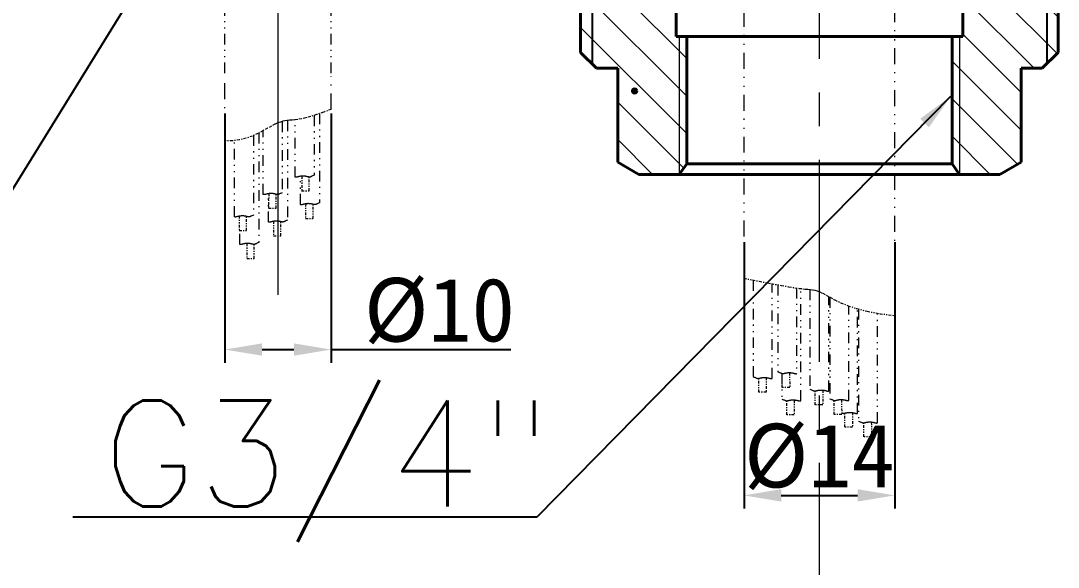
# Model space of a CAD drawing. Header units: millimetres. Extents: x 1758 to 4202, y 581 to 2263.
# Drawn here: x 2554.8 to 2652.5, y 1600.7 to 1652.3 of the extents above; entities that cross this region are included whole.
import ezdxf

# ---------------------------------------------------------------- set-up
doc = ezdxf.new("R2010")
doc.units = ezdxf.units.MM
for name, pattern in [('CENTER', [50.8, 31.75, -6.35, 6.35, -6.35]), ('CENTER2', [28.575, 19.05, -3.175, 3.175, -3.175]), ('DIVIDE2', [0.625, 0.25, -0.125, 0, -0.125, 0, -0.125])]:
    doc.linetypes.add(name, pattern=pattern)
for name, color, linetype, lineweight in [('0.7', 7, 'Continuous', 40), ('082', 7, 'Continuous', 40), ('1CEN', 4, 'CENTER2', 9), ('中心线', 14, 'CENTER', 9), ('双点划线', 6, 'DIVIDE2', 13), ('标注', 3, 'Continuous', 13), ('粗实线', 7, 'Continuous', 40)]:
    doc.layers.add(name, color=color, linetype=linetype, lineweight=lineweight)
doc.layers.add('075', color=3, linetype='Continuous')
doc.styles.add('01', font='txt.shx')
doc.styles.add('标注', font='txt.shx', dxfattribs={"height": 2.65})
doc.dimstyles.new('3.5', dxfattribs={"dimtxt": 2.65, "dimasz": 3.5, "dimexe": 1.25, "dimexo": 0.625, "dimtad": 1, "dimlfac": -1, "dimdsep": 46, "dimtxsty": '标注', "dimcen": 3.5, "dimaunit": 1, "dimadec": 3, "dimazin": 2, "dimtfac": 1, "dimtmove": 0, "dimatfit": 3, "dimfxl": 0, "dimarcsym": 0})

# ---------------------------------------------------------------- blocks, each defined once
blk = doc.blocks.new('*D8')
at = {"layer": 'DEFPOINTS', "color": 0, "transparency": 16777216}
for p in [(2573.997, 1644.156), (2583.997, 1644.156), (2583.997, 1621.265)]:
    blk.add_point(p, dxfattribs=at)
at = {"layer": '标注', "color": 0, "lineweight": -2, "transparency": 16777216}
for p, q in [((2573.997, 1643.531), (2573.997, 1620.015)), ((2583.997, 1643.531), (2583.997, 1620.015)), ((2577.497, 1621.265), (2580.497, 1621.265)), ((2583.997, 1621.265), (2600.914, 1621.265))]:
    blk.add_line(p, q, dxfattribs=at)
at = {"layer": '标注', "color": 0, "transparency": 16777216}
for points in [[(2577.497, 1621.848), (2577.497, 1620.681), (2573.997, 1621.265)], [(2580.497, 1621.848), (2580.497, 1620.681), (2583.997, 1621.265)]]:
    blk.add_solid(points, dxfattribs=at)
at = {"layer": '标注', "color": 0, "transparency": 16777216, "insert": (2594.205, 1624.889), "char_height": 2.65, "attachment_point": 5, "style": '标注'}
blk.add_mtext('{\\fSimSun|b0|i0|c134|p2;\\H2.264x;%%C10}', dxfattribs=at)
blk = doc.blocks.new('*D24')
at = {"layer": 'DEFPOINTS', "color": 0, "transparency": 16777216}
for p in [(2622.897, 1631.999), (2637.097, 1631.999), (2637.097, 1607.516)]:
    blk.add_point(p, dxfattribs=at)
at = {"layer": '标注', "color": 0, "lineweight": -2, "transparency": 16777216}
for p, q in [((2622.897, 1631.374), (2622.897, 1606.266)), ((2637.097, 1631.374), (2637.097, 1606.266)), ((2626.397, 1607.516), (2633.597, 1607.516))]:
    blk.add_line(p, q, dxfattribs=at)
at = {"layer": '标注', "color": 0, "transparency": 16777216}
for points in [[(2626.397, 1608.099), (2626.397, 1606.933), (2622.897, 1607.516)], [(2633.597, 1608.099), (2633.597, 1606.933), (2637.097, 1607.516)]]:
    blk.add_solid(points, dxfattribs=at)
at = {"layer": '标注', "color": 0, "transparency": 16777216, "insert": (2629.997, 1611.141), "char_height": 2.65, "attachment_point": 5, "style": '标注'}
blk.add_mtext('{\\fSimSun|b0|i0|c134|p2;\\H2.264x;%%C14}', dxfattribs=at)

msp = doc.modelspace()

# ---------------------------------------------------------------- hatches: boundary and pattern name
at = {"layer": '标注', "ltscale": 10}
h = msp.add_hatch(dxfattribs=at)
h.set_pattern_fill('ANSI31', color=256, scale=20, angle=90, style=0)
h.set_pattern_definition([(135, (-5169.4248, -2358.9233), (-1.76776695, -1.76776695), [])])
h.paths.add_polyline_path([(2651.415, 1662.359), (2650.997, 1662.777), (2647.997, 1662.777), (2647.997, 1666.777), (2646.997, 1667.777), (2645.129, 1667.777), (2646.064, 1637.777), (2646.997, 1637.777), (2648.997, 1638.931), (2648.997, 1647.777), (2650.997, 1647.777), (2651.415, 1648.195)])
h.paths.add_polyline_path([(2645.129, 1667.777), (2640.508, 1667.777), (2638.8, 1655.777), (2643.497, 1655.777), (2643.497, 1650.777), (2643.197, 1650.777), (2643.197, 1637.777), (2646.064, 1637.777)])
h.paths.add_polyline_path([(2640.508, 1667.777), (2638.097, 1667.777), (2637.097, 1666.777), (2637.097, 1656.777), (2638.097, 1655.777), (2638.8, 1655.777)])
h.paths.add_polyline_path([(2643.197, 1650.777), (2642.497, 1650.777), (2642.497, 1638.777), (2643.197, 1637.777)], flags=17)
h.paths.add_polyline_path([(2652.497, 1661.277), (2651.415, 1662.359), (2651.415, 1648.195), (2652.497, 1649.277)])
h.paths.add_polyline_path([(2622.897, 1666.777), (2621.897, 1667.777), (2612.997, 1667.777), (2611.997, 1666.777), (2611.997, 1662.777), (2608.997, 1662.777), (2608.579, 1662.359), (2608.579, 1648.195), (2608.997, 1647.777), (2610.997, 1647.777), (2610.997, 1639.037), (2612.496, 1645.463, -0.288629), (2612.382, 1645.643, -1), (2612.782, 1645.643, -0.552037), (2612.496, 1645.463), (2610.997, 1639.037), (2610.997, 1638.931), (2612.997, 1637.777), (2616.797, 1637.777), (2616.797, 1650.777), (2616.497, 1650.777), (2616.497, 1655.777), (2621.897, 1655.777), (2622.897, 1656.777)])
h.paths.add_polyline_path([(2608.579, 1662.359), (2607.497, 1661.277), (2607.497, 1649.277), (2608.579, 1648.195)])
h.paths.add_polyline_path([(2617.497, 1650.777), (2616.797, 1650.777), (2616.797, 1637.777), (2617.497, 1638.777)], flags=16)
at = {"layer": '粗实线'}
msp.add_hatch(color=256, dxfattribs=at).paths.add_polyline_path([(2612.382, 1645.643, 1), (2612.782, 1645.643, 1)])

# ---------------------------------------------------------------- linework, layer by layer
at = {"lineweight": 40}
for p, q in [((2616.497, 1655.777), (2616.497, 1650.777)), ((2643.497, 1655.777), (2643.497, 1650.777)), ((2616.497, 1650.777), (2629.997, 1650.777)), ((2617.497, 1650.777), (2617.497, 1638.777)), ((2643.497, 1650.777), (2629.997, 1650.777)), ((2642.497, 1650.777), (2642.497, 1638.777)), ((2616.797, 1637.777), (2617.497, 1638.777)), ((2617.497, 1638.777), (2629.997, 1638.777)), ((2642.497, 1638.777), (2629.997, 1638.777)), ((2643.197, 1637.777), (2642.497, 1638.777))]:
    msp.add_line(p, q, dxfattribs=at)
at = {"layer": '0.7'}
for p, q in [((2607.497, 1649.277), (2607.497, 1661.277)), ((2652.497, 1661.277), (2652.497, 1649.277)), ((2608.997, 1647.777), (2607.497, 1649.277)), ((2652.497, 1649.277), (2650.997, 1647.777)), ((2610.997, 1647.777), (2608.997, 1647.777)), ((2610.997, 1638.931), (2610.997, 1647.777)), ((2648.997, 1647.777), (2648.997, 1638.931)), ((2650.997, 1647.777), (2648.997, 1647.777)), ((2612.997, 1637.777), (2610.997, 1638.931)), ((2648.997, 1638.931), (2646.997, 1637.777)), ((2646.997, 1637.777), (2612.997, 1637.777))]:
    msp.add_line(p, q, dxfattribs=at)
at = {"layer": '075'}
for p, q in [((2608.579, 1662.359), (2608.579, 1648.195)), ((2651.415, 1662.359), (2651.415, 1648.195))]:
    msp.add_line(p, q, dxfattribs=at)
at = {"layer": '082'}
msp.add_line((2646.997, 1637.777), (2646.997, 1637.777), dxfattribs=at)
at = {"layer": '1CEN', "color": 1}
msp.add_line((2629.997, 1505.808), (2629.997, 2085.56), dxfattribs=at)
at = {"layer": '中心线'}
msp.add_line((2578.997, 1626.429), (2578.997, 1653.705), dxfattribs=at)
at = {"layer": '双点划线', "linetype": 'DIVIDE2', "ltscale": 6}
for p, q in [((2622.897, 1627.983), (2622.897, 1728.423)), ((2637.097, 1624.466), (2637.097, 1728.434)), ((2573.997, 1640.93), (2573.997, 1647.031)), ((2583.997, 1643.911), (2583.997, 1647.031))]:
    msp.add_line(p, q, dxfattribs=at)
at = {"layer": '双点划线', "linetype": 'DIVIDE2', "ltscale": 4}
for p, q in [((2573.997, 1647.32), (2573.997, 1672.656)), ((2583.997, 1647.32), (2583.997, 1672.656)), ((2582.41, 1643.339), (2582.41, 1637.691)), ((2582.902, 1643.502), (2582.902, 1635.094)), ((2579.401, 1642.772), (2579.401, 1636.002)), ((2579.893, 1642.859), (2579.893, 1633.406)), ((2580.618, 1637.528), (2580.618, 1642.931)), ((2576.697, 1641.455), (2576.697, 1633.94)), ((2577.189, 1641.684), (2577.189, 1631.343)), ((2577.609, 1635.888), (2577.609, 1641.905)), ((2574.905, 1633.777), (2574.905, 1640.962)), ((2581.11, 1634.932), (2581.11, 1637.596)), ((2578.101, 1633.291), (2578.101, 1635.956)), ((2575.397, 1631.181), (2575.397, 1632.478)), ((2623.757, 1627.813), (2623.757, 1618.71)), ((2625.549, 1618.547), (2625.549, 1627.437)), ((2626.092, 1627.367), (2626.092, 1619.166)), ((2627.842, 1627.071), (2627.842, 1618.99)), ((2628.253, 1616.436), (2628.253, 1627.016)), ((2629.101, 1626.931), (2629.101, 1617.478)), ((2630.893, 1617.363), (2630.893, 1626.253)), ((2630.974, 1626.209), (2630.974, 1616.581)), ((2632.767, 1616.466), (2632.767, 1625.357)), ((2633.597, 1615.252), (2633.597, 1625.16)), ((2633.678, 1625.086), (2633.678, 1614.519)), ((2635.471, 1614.356), (2635.471, 1624.69)), ((2626.461, 1619.014), (2626.461, 1616.599))]:
    msp.add_line(p, q, dxfattribs=at)
at = {"layer": '双点划线'}
for p, q in [((2581.236, 1637.601), (2581.222, 1636.219)), ((2581.935, 1636.219), (2581.935, 1637.528)), ((2581.222, 1636.219), (2581.935, 1636.219)), ((2578.119, 1635.97), (2578.106, 1634.587)), ((2578.819, 1634.587), (2578.819, 1635.896)), ((2578.106, 1634.587), (2578.819, 1634.587)), ((2581.6, 1635.014), (2581.586, 1633.632)), ((2582.299, 1633.632), (2582.299, 1634.94)), ((2575.336, 1633.86), (2575.322, 1632.478)), ((2576.036, 1632.478), (2576.036, 1633.787)), ((2578.572, 1633.374), (2578.558, 1631.992)), ((2579.271, 1631.992), (2579.271, 1633.3)), ((2581.586, 1633.632), (2582.299, 1633.632)), ((2575.322, 1632.478), (2576.036, 1632.478)), ((2578.558, 1631.992), (2579.271, 1631.992)), ((2576.063, 1631.246), (2576.049, 1629.864)), ((2576.762, 1629.864), (2576.762, 1631.173)), ((2576.049, 1629.864), (2576.762, 1629.864)), ((2624.284, 1617.243), (2624.284, 1618.551)), ((2624.983, 1618.625), (2624.997, 1617.243)), ((2626.488, 1617.681), (2626.488, 1618.99)), ((2627.187, 1619.064), (2627.201, 1617.681)), ((2627.201, 1617.681), (2626.488, 1617.681)), ((2624.997, 1617.243), (2624.284, 1617.243)), ((2629.61, 1616.058), (2629.61, 1617.366)), ((2630.309, 1617.44), (2630.323, 1616.058)), ((2626.919, 1615.125), (2626.919, 1616.433)), ((2627.619, 1616.507), (2627.633, 1615.125)), ((2630.323, 1616.058), (2629.61, 1616.058)), ((2631.386, 1615.147), (2631.386, 1616.456)), ((2632.085, 1616.53), (2632.099, 1615.147)), ((2627.633, 1615.125), (2626.919, 1615.125)), ((2632.099, 1615.147), (2631.386, 1615.147)), ((2632.407, 1613.953), (2632.407, 1615.261)), ((2633.107, 1615.335), (2633.12, 1613.953)), ((2633.12, 1613.953), (2632.407, 1613.953)), ((2634.188, 1613.05), (2634.188, 1614.359)), ((2634.887, 1614.433), (2634.901, 1613.05)), ((2634.901, 1613.05), (2634.188, 1613.05))]:
    msp.add_line(p, q, dxfattribs=at)
at = {"layer": '双点划线', "linetype": 'DIVIDE2'}
for points in [[(2583.997, 1643.911), (2583.268, 1643.631), (2582.635, 1643.409), (2582.089, 1643.239), (2581.618, 1643.114), (2581.214, 1643.024), (2580.867, 1642.964), (2580.568, 1642.924), (2580.306, 1642.898), (2580.072, 1642.877), (2579.856, 1642.855), (2579.648, 1642.826), (2579.437, 1642.782), (2579.213, 1642.717), (2578.967, 1642.625), (2578.688, 1642.499), (2578.366, 1642.331), (2577.993, 1642.121), (2577.567, 1641.882), (2577.092, 1641.634), (2576.566, 1641.396), (2575.993, 1641.187), (2575.373, 1641.027), (2574.707, 1640.935), (2573.997, 1640.93)], [(2622.897, 1627.983), (2624.319, 1627.702), (2625.473, 1627.481), (2626.393, 1627.311), (2627.113, 1627.186), (2627.669, 1627.096), (2628.094, 1627.036), (2628.422, 1626.996), (2628.688, 1626.969), (2628.922, 1626.949), (2629.138, 1626.927), (2629.346, 1626.898), (2629.557, 1626.854), (2629.781, 1626.789), (2630.027, 1626.697), (2630.306, 1626.57), (2630.628, 1626.403), (2631.005, 1626.191), (2631.459, 1625.945), (2632.013, 1625.677), (2632.69, 1625.401), (2633.514, 1625.128), (2634.507, 1624.873), (2635.694, 1624.648), (2637.097, 1624.466)]]:
    msp.add_lwpolyline(points, dxfattribs=at)
at = {"layer": '双点划线', "linetype": 'DIVIDE2', "ltscale": 4}
for points in [[(2582.41, 1637.691), (2582.323, 1637.659), (2582.251, 1637.63), (2582.193, 1637.605), (2582.145, 1637.583), (2582.106, 1637.565), (2582.072, 1637.55), (2582.041, 1637.539), (2582.012, 1637.531), (2581.981, 1637.527), (2581.949, 1637.527), (2581.916, 1637.529), (2581.883, 1637.533), (2581.849, 1637.539), (2581.816, 1637.546), (2581.783, 1637.553), (2581.751, 1637.561), (2581.72, 1637.569), (2581.689, 1637.577), (2581.659, 1637.584), (2581.629, 1637.59), (2581.598, 1637.596), (2581.567, 1637.601), (2581.534, 1637.606), (2581.5, 1637.61), (2581.464, 1637.613), (2581.427, 1637.615), (2581.388, 1637.616), (2581.348, 1637.616), (2581.307, 1637.615), (2581.266, 1637.613), (2581.225, 1637.611), (2581.184, 1637.607), (2581.143, 1637.602), (2581.103, 1637.596), (2581.064, 1637.589), (2581.025, 1637.581), (2580.987, 1637.572), (2580.949, 1637.564), (2580.912, 1637.554), (2580.876, 1637.545), (2580.84, 1637.535), (2580.805, 1637.526), (2580.771, 1637.519), (2580.737, 1637.513), (2580.705, 1637.511), (2580.675, 1637.512), (2580.645, 1637.518), (2580.618, 1637.528)], [(2579.401, 1636.05), (2579.314, 1636.018), (2579.243, 1635.989), (2579.184, 1635.964), (2579.137, 1635.942), (2579.097, 1635.924), (2579.063, 1635.909), (2579.033, 1635.898), (2579.003, 1635.891), (2578.972, 1635.887), (2578.94, 1635.886), (2578.908, 1635.888), (2578.874, 1635.892), (2578.841, 1635.898), (2578.807, 1635.905), (2578.774, 1635.913), (2578.742, 1635.921), (2578.711, 1635.929), (2578.68, 1635.936), (2578.65, 1635.943), (2578.62, 1635.95), (2578.59, 1635.955), (2578.558, 1635.961), (2578.526, 1635.965), (2578.492, 1635.969), (2578.456, 1635.972), (2578.418, 1635.974), (2578.379, 1635.975), (2578.339, 1635.975), (2578.298, 1635.975), (2578.257, 1635.973), (2578.216, 1635.97), (2578.175, 1635.966), (2578.134, 1635.961), (2578.095, 1635.955), (2578.055, 1635.948), (2578.017, 1635.94), (2577.978, 1635.932), (2577.941, 1635.923), (2577.904, 1635.914), (2577.867, 1635.904), (2577.831, 1635.895), (2577.796, 1635.886), (2577.762, 1635.878), (2577.729, 1635.873), (2577.697, 1635.87), (2577.666, 1635.871), (2577.637, 1635.877), (2577.609, 1635.888)], [(2582.902, 1635.094), (2582.815, 1635.062), (2582.743, 1635.033), (2582.685, 1635.008), (2582.637, 1634.986), (2582.597, 1634.968), (2582.563, 1634.953), (2582.533, 1634.942), (2582.503, 1634.935), (2582.473, 1634.931), (2582.441, 1634.93), (2582.408, 1634.932), (2582.375, 1634.936), (2582.341, 1634.942), (2582.308, 1634.949), (2582.275, 1634.957), (2582.242, 1634.965), (2582.211, 1634.973), (2582.181, 1634.98), (2582.151, 1634.987), (2582.121, 1634.994), (2582.09, 1634.999), (2582.059, 1635.005), (2582.026, 1635.009), (2581.992, 1635.013), (2581.956, 1635.016), (2581.918, 1635.018), (2581.879, 1635.019), (2581.839, 1635.02), (2581.799, 1635.019), (2581.757, 1635.017), (2581.716, 1635.014), (2581.675, 1635.01), (2581.635, 1635.005), (2581.595, 1634.999), (2581.556, 1634.992), (2581.517, 1634.984), (2581.479, 1634.976), (2581.441, 1634.967), (2581.404, 1634.958), (2581.368, 1634.948), (2581.332, 1634.939), (2581.297, 1634.93), (2581.262, 1634.922), (2581.229, 1634.917), (2581.197, 1634.914), (2581.166, 1634.915), (2581.137, 1634.921), (2581.11, 1634.932)], [(2576.697, 1633.94), (2576.61, 1633.908), (2576.539, 1633.879), (2576.48, 1633.854), (2576.433, 1633.832), (2576.393, 1633.813), (2576.359, 1633.799), (2576.329, 1633.788), (2576.299, 1633.78), (2576.268, 1633.776), (2576.236, 1633.775), (2576.204, 1633.777), (2576.17, 1633.782), (2576.137, 1633.787), (2576.103, 1633.795), (2576.07, 1633.802), (2576.038, 1633.81), (2576.007, 1633.818), (2575.976, 1633.825), (2575.946, 1633.832), (2575.916, 1633.839), (2575.886, 1633.845), (2575.854, 1633.85), (2575.822, 1633.855), (2575.788, 1633.858), (2575.752, 1633.861), (2575.714, 1633.863), (2575.675, 1633.865), (2575.635, 1633.865), (2575.594, 1633.864), (2575.553, 1633.862), (2575.512, 1633.859), (2575.471, 1633.855), (2575.43, 1633.85), (2575.391, 1633.844), (2575.351, 1633.837), (2575.313, 1633.83), (2575.274, 1633.821), (2575.237, 1633.812), (2575.2, 1633.803), (2575.163, 1633.794), (2575.127, 1633.784), (2575.092, 1633.775), (2575.058, 1633.768), (2575.025, 1633.762), (2574.993, 1633.76), (2574.962, 1633.761), (2574.933, 1633.766), (2574.905, 1633.777)], [(2579.893, 1633.454), (2579.806, 1633.422), (2579.734, 1633.393), (2579.676, 1633.368), (2579.628, 1633.346), (2579.589, 1633.328), (2579.555, 1633.313), (2579.524, 1633.302), (2579.495, 1633.294), (2579.464, 1633.29), (2579.432, 1633.29), (2579.399, 1633.292), (2579.366, 1633.296), (2579.332, 1633.302), (2579.299, 1633.309), (2579.266, 1633.316), (2579.234, 1633.324), (2579.203, 1633.332), (2579.172, 1633.339), (2579.142, 1633.346), (2579.112, 1633.353), (2579.081, 1633.359), (2579.05, 1633.364), (2579.018, 1633.369), (2578.983, 1633.373), (2578.947, 1633.375), (2578.91, 1633.378), (2578.871, 1633.379), (2578.831, 1633.379), (2578.79, 1633.378), (2578.749, 1633.376), (2578.708, 1633.373), (2578.667, 1633.37), (2578.626, 1633.364), (2578.586, 1633.358), (2578.547, 1633.351), (2578.508, 1633.344), (2578.47, 1633.335), (2578.432, 1633.327), (2578.395, 1633.317), (2578.359, 1633.308), (2578.323, 1633.298), (2578.288, 1633.289), (2578.254, 1633.282), (2578.22, 1633.276), (2578.188, 1633.274), (2578.158, 1633.275), (2578.128, 1633.28), (2578.101, 1633.291)], [(2577.189, 1631.343), (2577.102, 1631.311), (2577.03, 1631.282), (2576.972, 1631.257), (2576.924, 1631.235), (2576.885, 1631.217), (2576.851, 1631.202), (2576.82, 1631.191), (2576.791, 1631.184), (2576.76, 1631.18), (2576.728, 1631.179), (2576.695, 1631.181), (2576.662, 1631.185), (2576.628, 1631.191), (2576.595, 1631.198), (2576.562, 1631.206), (2576.53, 1631.214), (2576.499, 1631.221), (2576.468, 1631.229), (2576.438, 1631.236), (2576.408, 1631.242), (2576.377, 1631.248), (2576.346, 1631.254), (2576.314, 1631.258), (2576.279, 1631.262), (2576.243, 1631.265), (2576.206, 1631.267), (2576.167, 1631.268), (2576.127, 1631.268), (2576.086, 1631.268), (2576.045, 1631.266), (2576.004, 1631.263), (2575.963, 1631.259), (2575.922, 1631.254), (2575.882, 1631.248), (2575.843, 1631.241), (2575.804, 1631.233), (2575.766, 1631.225), (2575.728, 1631.216), (2575.691, 1631.207), (2575.655, 1631.197), (2575.619, 1631.188), (2575.584, 1631.179), (2575.55, 1631.171), (2575.516, 1631.166), (2575.484, 1631.163), (2575.454, 1631.164), (2575.424, 1631.17), (2575.397, 1631.181)], [(2623.757, 1618.71), (2623.844, 1618.677), (2623.915, 1618.649), (2623.974, 1618.623), (2624.022, 1618.601), (2624.061, 1618.583), (2624.095, 1618.568), (2624.126, 1618.557), (2624.155, 1618.55), (2624.186, 1618.546), (2624.218, 1618.545), (2624.251, 1618.547), (2624.284, 1618.551), (2624.317, 1618.557), (2624.351, 1618.564), (2624.384, 1618.572), (2624.416, 1618.58), (2624.447, 1618.588), (2624.478, 1618.595), (2624.508, 1618.602), (2624.538, 1618.609), (2624.568, 1618.614), (2624.6, 1618.62), (2624.632, 1618.624), (2624.666, 1618.628), (2624.702, 1618.631), (2624.74, 1618.633), (2624.779, 1618.634), (2624.819, 1618.635), (2624.86, 1618.634), (2624.901, 1618.632), (2624.942, 1618.629), (2624.983, 1618.625), (2625.024, 1618.62), (2625.064, 1618.614), (2625.103, 1618.607), (2625.142, 1618.599), (2625.18, 1618.591), (2625.217, 1618.582), (2625.254, 1618.573), (2625.291, 1618.563), (2625.327, 1618.554), (2625.362, 1618.545), (2625.396, 1618.537), (2625.43, 1618.532), (2625.462, 1618.529), (2625.492, 1618.531), (2625.521, 1618.536), (2625.549, 1618.547)], [(2626.092, 1619.166), (2626.179, 1619.134), (2626.251, 1619.105), (2626.309, 1619.08), (2626.357, 1619.058), (2626.397, 1619.04), (2626.431, 1619.025), (2626.461, 1619.014), (2626.491, 1619.007), (2626.521, 1619.003), (2626.553, 1619.002), (2626.586, 1619.004), (2626.619, 1619.008), (2626.653, 1619.014), (2626.686, 1619.021), (2626.719, 1619.029), (2626.752, 1619.037), (2626.783, 1619.044), (2626.813, 1619.052), (2626.843, 1619.059), (2626.873, 1619.065), (2626.904, 1619.071), (2626.935, 1619.077), (2626.968, 1619.081), (2627.002, 1619.085), (2627.038, 1619.088), (2627.076, 1619.09), (2627.115, 1619.091), (2627.155, 1619.091), (2627.195, 1619.091), (2627.237, 1619.089), (2627.278, 1619.086), (2627.319, 1619.082), (2627.359, 1619.077), (2627.399, 1619.071), (2627.438, 1619.064), (2627.477, 1619.056), (2627.515, 1619.048), (2627.553, 1619.039), (2627.59, 1619.03), (2627.626, 1619.02), (2627.662, 1619.011), (2627.697, 1619.002), (2627.732, 1618.994), (2627.765, 1618.989), (2627.797, 1618.986), (2627.828, 1618.987), (2627.857, 1618.993), (2627.884, 1619.004)], [(2626.461, 1616.599), (2626.548, 1616.567), (2626.619, 1616.538), (2626.678, 1616.513), (2626.726, 1616.491), (2626.765, 1616.472), (2626.799, 1616.458), (2626.83, 1616.447), (2626.859, 1616.439), (2626.89, 1616.435), (2626.922, 1616.435), (2626.955, 1616.437), (2626.988, 1616.441), (2627.021, 1616.447), (2627.055, 1616.454), (2627.088, 1616.461), (2627.12, 1616.469), (2627.151, 1616.477), (2627.182, 1616.484), (2627.212, 1616.491), (2627.242, 1616.498), (2627.272, 1616.504), (2627.304, 1616.509), (2627.336, 1616.514), (2627.37, 1616.518), (2627.406, 1616.52), (2627.444, 1616.523), (2627.483, 1616.524), (2627.523, 1616.524), (2627.564, 1616.523), (2627.605, 1616.521), (2627.646, 1616.518), (2627.687, 1616.514), (2627.728, 1616.509), (2627.768, 1616.503), (2627.807, 1616.496), (2627.846, 1616.489), (2627.884, 1616.48), (2627.921, 1616.471), (2627.958, 1616.462), (2627.995, 1616.453), (2628.031, 1616.443), (2628.066, 1616.434), (2628.1, 1616.427), (2628.134, 1616.421), (2628.166, 1616.419), (2628.196, 1616.42), (2628.225, 1616.425), (2628.253, 1616.436)], [(2629.101, 1617.526), (2629.188, 1617.493), (2629.26, 1617.465), (2629.318, 1617.439), (2629.366, 1617.418), (2629.405, 1617.399), (2629.439, 1617.385), (2629.47, 1617.373), (2629.499, 1617.366), (2629.53, 1617.362), (2629.562, 1617.361), (2629.595, 1617.363), (2629.628, 1617.367), (2629.662, 1617.373), (2629.695, 1617.38), (2629.728, 1617.388), (2629.76, 1617.396), (2629.791, 1617.404), (2629.822, 1617.411), (2629.852, 1617.418), (2629.882, 1617.425), (2629.913, 1617.431), (2629.944, 1617.436), (2629.976, 1617.441), (2630.011, 1617.444), (2630.047, 1617.447), (2630.084, 1617.449), (2630.123, 1617.451), (2630.163, 1617.451), (2630.204, 1617.45), (2630.245, 1617.448), (2630.286, 1617.445), (2630.327, 1617.441), (2630.368, 1617.436), (2630.408, 1617.43), (2630.447, 1617.423), (2630.486, 1617.416), (2630.524, 1617.407), (2630.562, 1617.398), (2630.599, 1617.389), (2630.635, 1617.38), (2630.671, 1617.37), (2630.706, 1617.361), (2630.74, 1617.354), (2630.774, 1617.348), (2630.806, 1617.346), (2630.836, 1617.347), (2630.866, 1617.352), (2630.893, 1617.363)], [(2630.974, 1616.629), (2631.061, 1616.597), (2631.133, 1616.568), (2631.191, 1616.543), (2631.239, 1616.521), (2631.279, 1616.503), (2631.313, 1616.488), (2631.343, 1616.477), (2631.373, 1616.469), (2631.403, 1616.466), (2631.435, 1616.465), (2631.468, 1616.467), (2631.502, 1616.471), (2631.535, 1616.477), (2631.569, 1616.484), (2631.602, 1616.492), (2631.634, 1616.5), (2631.665, 1616.507), (2631.695, 1616.515), (2631.725, 1616.522), (2631.756, 1616.528), (2631.786, 1616.534), (2631.817, 1616.539), (2631.85, 1616.544), (2631.884, 1616.548), (2631.92, 1616.551), (2631.958, 1616.553), (2631.997, 1616.554), (2632.037, 1616.554), (2632.078, 1616.553), (2632.119, 1616.552), (2632.16, 1616.549), (2632.201, 1616.545), (2632.241, 1616.54), (2632.281, 1616.534), (2632.32, 1616.527), (2632.359, 1616.519), (2632.397, 1616.511), (2632.435, 1616.502), (2632.472, 1616.493), (2632.509, 1616.483), (2632.544, 1616.473), (2632.58, 1616.465), (2632.614, 1616.457), (2632.647, 1616.452), (2632.679, 1616.449), (2632.71, 1616.45), (2632.739, 1616.456), (2632.767, 1616.466)], [(2632.097, 1615.294), (2632.109, 1615.289), (2632.143, 1615.274), (2632.174, 1615.263), (2632.203, 1615.255), (2632.234, 1615.251), (2632.266, 1615.251), (2632.299, 1615.253), (2632.332, 1615.257), (2632.366, 1615.263), (2632.399, 1615.27), (2632.432, 1615.278), (2632.464, 1615.285), (2632.495, 1615.293), (2632.526, 1615.301), (2632.556, 1615.308), (2632.586, 1615.314), (2632.617, 1615.32), (2632.648, 1615.325), (2632.68, 1615.33), (2632.715, 1615.334), (2632.751, 1615.337), (2632.788, 1615.339), (2632.827, 1615.34), (2632.867, 1615.34), (2632.908, 1615.339), (2632.949, 1615.338), (2632.99, 1615.335), (2633.031, 1615.331), (2633.072, 1615.326), (2633.112, 1615.32), (2633.151, 1615.313), (2633.19, 1615.305), (2633.228, 1615.297), (2633.266, 1615.288), (2633.303, 1615.278), (2633.339, 1615.269), (2633.375, 1615.259), (2633.41, 1615.25), (2633.444, 1615.243), (2633.478, 1615.237), (2633.51, 1615.235), (2633.54, 1615.236), (2633.57, 1615.242), (2633.597, 1615.252)], [(2633.678, 1614.519), (2633.765, 1614.486), (2633.837, 1614.458), (2633.895, 1614.432), (2633.943, 1614.41), (2633.983, 1614.392), (2634.017, 1614.377), (2634.047, 1614.366), (2634.077, 1614.359), (2634.107, 1614.355), (2634.139, 1614.354), (2634.172, 1614.356), (2634.206, 1614.36), (2634.239, 1614.366), (2634.273, 1614.373), (2634.306, 1614.381), (2634.338, 1614.389), (2634.369, 1614.397), (2634.399, 1614.404), (2634.429, 1614.411), (2634.46, 1614.418), (2634.49, 1614.423), (2634.521, 1614.429), (2634.554, 1614.433), (2634.588, 1614.437), (2634.624, 1614.44), (2634.662, 1614.442), (2634.701, 1614.443), (2634.741, 1614.444), (2634.782, 1614.443), (2634.823, 1614.441), (2634.864, 1614.438), (2634.905, 1614.434), (2634.945, 1614.429), (2634.985, 1614.423), (2635.024, 1614.416), (2635.063, 1614.408), (2635.101, 1614.4), (2635.139, 1614.391), (2635.176, 1614.382), (2635.213, 1614.372), (2635.248, 1614.363), (2635.284, 1614.354), (2635.318, 1614.346), (2635.351, 1614.341), (2635.383, 1614.338), (2635.414, 1614.34), (2635.443, 1614.345), (2635.471, 1614.356)]]:
    msp.add_lwpolyline(points, dxfattribs=at)
at = {"layer": '标注'}
for p, q in [((2616.797, 1650.777), (2616.797, 1637.777)), ((2643.197, 1650.777), (2643.197, 1637.777))]:
    msp.add_line(p, q, dxfattribs=at)
at = {"layer": '粗实线'}
msp.add_circle((2612.582, 1645.643), 0.2, dxfattribs=at)

# ---------------------------------------------------------------- texts
at = {"layer": '标注', "insert": (2562.405, 1616.463), "char_height": 10, "width": 307.70089, "attachment_point": 1, "style": '01'}
msp.add_mtext('G3/4"', dxfattribs=at)

# ---------------------------------------------------------------- dimensions: what is measured, and where the dimension line sits
at = {"layer": '标注'}
for base, p1, p2, text, picture, middle in [((2583.997, 1621.265), (2573.997, 1644.156), (2583.997, 1644.156), '{\\fSimSun|b0|i0|c134|p2;\\H2.264x;%%C<>}', '*D8', (2594.205, 1624.889)), ((2637.097, 1607.516), (2622.897, 1631.999), (2637.097, 1631.999), '{\\fSimSun|b0|i0|c134|p2;\\H2.264x;%%C14}', '*D24', (2629.997, 1611.141))]:
    dim = msp.add_linear_dim(base=base, p1=p1, p2=p2, text=text, dimstyle='3.5', dxfattribs=at)
    dim.commit()
    dim.dimension.update_dxf_attribs({"geometry": picture, "text_midpoint": middle})

# ---------------------------------------------------------------- leaders
for points in [[(2568.947, 1660.591), (2545.84, 1623.235), (2492.147, 1623.235)], [(2642.358, 1645.119), (2603.364, 1605.473), (2559.658, 1605.473)]]:
    msp.add_leader(points, dimstyle='3.5', override={"dimgap": 1, "dimtad": 0}, dxfattribs=at)

doc.saveas('drawing.dxf')
